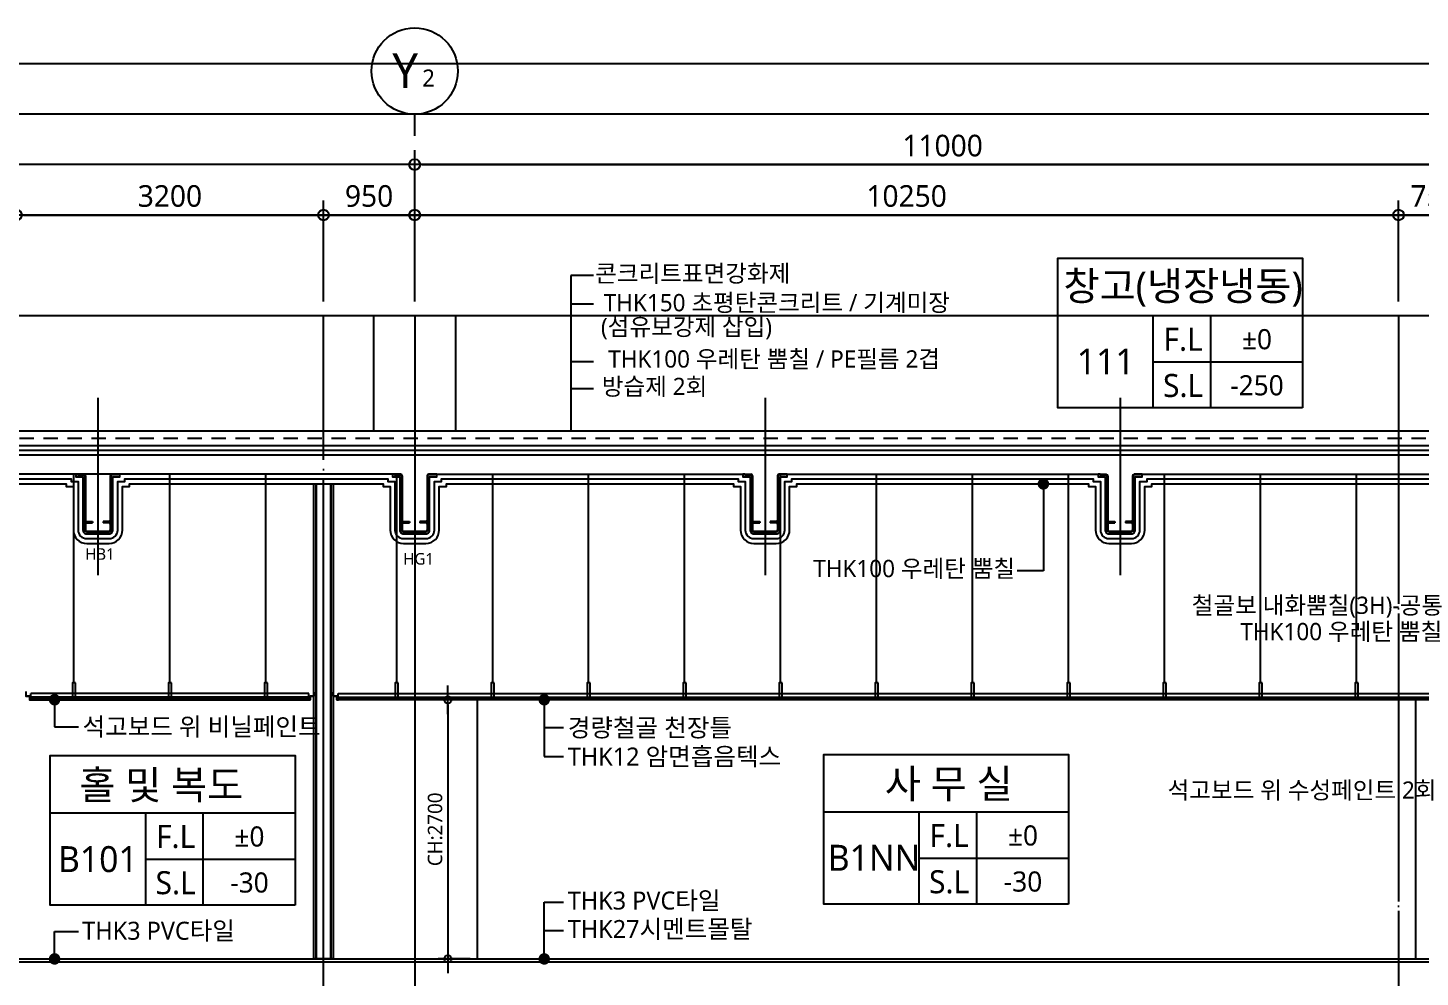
# Model space of a CAD drawing. Header units: millimetres. Extents: x -26983 to 60590, y 825 to 42375.
# Drawn here: x 33531 to 48036, y 12085 to 21975 of the extents above; entities that cross this region are included whole.
import ezdxf
from ezdxf.enums import TextEntityAlignment as Align

# ---------------------------------------------------------------- set-up
doc = ezdxf.new("R2010")
doc.units = ezdxf.units.MM
doc.header["$LTSCALE"] = 100
doc.header["$MEASUREMENT"] = 0
doc.header["$PDSIZE"] = -10
doc.linetypes.add('CEN', pattern=[62, 60, -1, 0, -1])
doc.linetypes.add('HID', pattern=[2.5, 1.5, -1])
doc.layers.get('0').update_dxf_attribs({"linetype": 'CONTINUOUS'})
doc.layers.get('Defpoints').update_dxf_attribs({"color": 171, "linetype": 'CONTINUOUS'})
for name, color, linetype in [('CEN(ST)', 1, 'CEN'), ('Center(AR)', 30, 'CEN'), ('CON', 2, 'CONTINUOUS'), ('ELE-6', 8, 'CONTINUOUS'), ('FIN', 8, 'CONTINUOUS'), ('FIN-2', 9, 'CONTINUOUS'), ('HF', 3, 'CONTINUOUS'), ('INS', 251, 'BATTING'), ('LED', 7, 'CONTINUOUS'), ('NDIM', 7, 'CONTINUOUS'), ('SYM(AXIS)', 7, 'CONTINUOUS'), ('TEXT(AXIS)', 2, 'CONTINUOUS'), ('TEXT(MIN)', 7, 'CONTINUOUS'), ('TEXT(노트)', 7, 'CONTINUOUS'), ('TEXT(실명)', 3, 'CONTINUOUS'), ('TEXT-기입', 6, 'CONTINUOUS'), ('TITLE', 7, 'CONTINUOUS'), ('WAL-석고보드', 7, 'CONTINUOUS'), ('wire-meshes', 1, 'CONTINUOUS')]:
    doc.layers.add(name, color=color, linetype=linetype)
doc.styles.add('CGS', font='cgse', dxfattribs={"bigfont": 'cgs'})
doc.styles.add('나눔바른고딕', font='NanumBarunGothic.ttf')
doc.linetypes.add('BATTING', pattern='A,0.0001,-0.1,[134,ltypeshp.shx,S=0.1,R=0,X=-0.1,Y=0],-0.2,[134,ltypeshp.shx,S=0.1,R=180,X=0.1,Y=0],-0.1', length=0.4001)
doc.dimstyles.new('NDIM 1200', dxfattribs={"dimscale": 75, "dimtxt": 3, "dimasz": 1, "dimexe": 2, "dimexo": 2, "dimgap": 1, "dimtad": 1, "dimdec": 0, "dimdsep": 46, "dimtxsty": 'CGS', "dimblk": 'DOT0', "dimcen": 1, "dimdle": 8, "dimclrd": 256, "dimclre": 256, "dimclrt": 256, "dimadec": 0, "dimazin": 0, "dimtfac": 1, "dimtdec": 0, "dimtix": 1, "dimtmove": 2, "dimatfit": 3, "dimldrblk": 'DOT0', "dimfxl": 1, "dimtolj": 1, "dimtzin": 0, "dimlwd": -1, "dimlwe": -1, "dimarcsym": 0})

# ---------------------------------------------------------------- blocks, each defined once
blk = doc.blocks.new('DOT0')
blk.add_line((-3, 0), (3, 0))
at = {"color": 6}
blk.add_circle((0, 0), 0.75, dxfattribs=at)
blk = doc.blocks.new('*D256')
at = {"layer": 'Defpoints', "color": 0, "ltscale": 0.4, "transparency": 16777216}
for p in [(47811, 20025), (37561, 18975), (47811, 18975)]:
    blk.add_point(p, dxfattribs=at)
at = {"layer": 'NDIM', "ltscale": 0.4, "transparency": 16777216}
for p, q in [((37561, 19125), (37561, 20175)), ((47811, 19125), (47811, 20175)), ((37636, 20025), (47736, 20025))]:
    blk.add_line(p, q, dxfattribs=at)
at = {"layer": 'NDIM', "ltscale": 0.4, "transparency": 16777216, "xscale": 75, "yscale": 75, "zscale": 75, "rotation": 180}
blk.add_blockref('DOT0', (37561, 20025), dxfattribs=at)
at = {"layer": 'NDIM', "ltscale": 0.4, "transparency": 16777216, "xscale": 75, "yscale": 75, "zscale": 75}
blk.add_blockref('DOT0', (47811, 20025), dxfattribs=at)
at = {"layer": 'NDIM', "ltscale": 0.4, "transparency": 16777216, "insert": (42686, 20222), "char_height": 225, "attachment_point": 5, "style": '나눔바른고딕'}
blk.add_mtext('\\A1;10250', dxfattribs=at)
blk = doc.blocks.new('*D257')
at = {"layer": 'Defpoints', "color": 0, "ltscale": 0.4, "transparency": 16777216}
for p in [(48561, 20550), (37561, 18975), (48561, 18975)]:
    blk.add_point(p, dxfattribs=at)
at = {"layer": 'NDIM', "ltscale": 0.4, "transparency": 16777216}
for p, q in [((37561, 19125), (37561, 20700)), ((48561, 19125), (48561, 20700)), ((37636, 20550), (48486, 20550))]:
    blk.add_line(p, q, dxfattribs=at)
at = {"layer": 'NDIM', "ltscale": 0.4, "transparency": 16777216, "xscale": 75, "yscale": 75, "zscale": 75, "rotation": 180}
blk.add_blockref('DOT0', (37561, 20550), dxfattribs=at)
at = {"layer": 'NDIM', "ltscale": 0.4, "transparency": 16777216, "xscale": 75, "yscale": 75, "zscale": 75}
blk.add_blockref('DOT0', (48561, 20550), dxfattribs=at)
at = {"layer": 'NDIM', "ltscale": 0.4, "transparency": 16777216, "insert": (43061, 20747), "char_height": 225, "attachment_point": 5, "style": '나눔바른고딕'}
blk.add_mtext('\\A1;11000', dxfattribs=at)
blk = doc.blocks.new('A$C2F20087E')
at = {"layer": 'SYM(AXIS)'}
blk.add_line((600, 0), (600, 300), dxfattribs=at)
blk.add_circle((600, 900), 600, dxfattribs=at)
blk = doc.blocks.new('*U73')
at = {"layer": 'Defpoints'}
blk.add_point((0, 0), dxfattribs=at)
at = {"layer": 'HF'}
for p, q in [((-209, 0), (-147, 0)), ((-209, 0), (-209, -6)), ((209, 0), (147, 0)), ((209, 0), (209, -6)), ((-209, -6), (-147, -6)), ((-135, -18), (-135, -482)), ((-129, -18), (-129, -482)), ((129, -18), (129, -482)), ((135, -18), (135, -482)), ((209, -6), (147, -6)), ((-135, -518), (-135, -582)), ((-129, -518), (-129, -582)), ((-117, -494), (-55, -494)), ((-117, -500), (-55, -500)), ((-117, -506), (-55, -506)), ((-55, -494), (-55, -500)), ((-55, -500), (-55, -506)), ((117, -494), (55, -494)), ((55, -494), (55, -500)), ((117, -500), (55, -500)), ((55, -500), (55, -506)), ((117, -506), (55, -506)), ((129, -518), (129, -582)), ((135, -518), (135, -582)), ((-117, -594), (117, -594)), ((-117, -600), (117, -600))]:
    blk.add_line(p, q, dxfattribs=at)
for centre, radius, start, end in [((-147, -18), 18, 360, 450), ((147, -18), 18, 90, 180), ((-147, -18), 12, 360, 450), ((147, -18), 12, 90, 180), ((-117, -482), 18, 180, 270), ((-117, -518), 18, 90, 180), ((-117, -482), 12, 180, 270), ((-117, -518), 12, 90, 180), ((117, -482), 12, 270, 360), ((117, -482), 18, 270, 360), ((117, -518), 18, 0, 90), ((117, -518), 12, 0, 90), ((-117, -582), 18, 180, 270), ((-117, -582), 12, 180, 270), ((117, -582), 12, 270, 360), ((117, -582), 18, 270, 360)]:
    blk.add_arc(centre, radius, start, end, dxfattribs=at)
blk = doc.blocks.new('*D300')
at = {"layer": 'Defpoints', "color": 0, "ltscale": 0.4, "transparency": 16777216}
for p in [(48561, 20025), (47811, 18975), (48561, 18975)]:
    blk.add_point(p, dxfattribs=at)
at = {"layer": 'NDIM', "ltscale": 0.4, "transparency": 16777216}
for p, q in [((47811, 19125), (47811, 20175)), ((48561, 19125), (48561, 20175)), ((47886, 20025), (48486, 20025))]:
    blk.add_line(p, q, dxfattribs=at)
at = {"layer": 'NDIM', "ltscale": 0.4, "transparency": 16777216, "xscale": 75, "yscale": 75, "zscale": 75, "rotation": 180}
blk.add_blockref('DOT0', (47811, 20025), dxfattribs=at)
at = {"layer": 'NDIM', "ltscale": 0.4, "transparency": 16777216, "xscale": 75, "yscale": 75, "zscale": 75}
blk.add_blockref('DOT0', (48561, 20025), dxfattribs=at)
at = {"layer": 'NDIM', "ltscale": 0.4, "transparency": 16777216, "insert": (48186, 20222), "char_height": 225, "attachment_point": 5, "style": '나눔바른고딕'}
blk.add_mtext('\\A1;750', dxfattribs=at)
blk = doc.blocks.new('A$C51E23882')
at = {"layer": 'TITLE'}
blk.add_lwpolyline([(8500, 0), (0, 0), (0, 5200), (8500, 5200)], close=True, dxfattribs=at)
for points in [[(8500, 3200), (0, 3200)], [(3300, 3200), (3300, 0)], [(5300, 3200), (5300, 0)], [(3300, 1600), (8500, 1600)]]:
    blk.add_lwpolyline(points, dxfattribs=at)
at = {"layer": 'TITLE', "style": '나눔바른고딕'}
for s, p in [('F.L', (4352, 2378)), ('S.L', (4352, 778))]:
    blk.add_text(s, height=800, dxfattribs=at).set_placement(p, align=Align.MIDDLE)
blk = doc.blocks.new('*D306')
at = {"layer": 'Defpoints', "color": 0, "ltscale": 0.4, "transparency": 16777216}
for p in [(37561, 20025), (36611, 18975), (37561, 18975)]:
    blk.add_point(p, dxfattribs=at)
at = {"layer": 'NDIM', "ltscale": 0.4, "transparency": 16777216}
for p, q in [((36611, 19125), (36611, 20175)), ((37561, 19125), (37561, 20175)), ((36686, 20025), (37486, 20025))]:
    blk.add_line(p, q, dxfattribs=at)
at = {"layer": 'NDIM', "ltscale": 0.4, "transparency": 16777216, "xscale": 75, "yscale": 75, "zscale": 75, "rotation": 180}
blk.add_blockref('DOT0', (36611, 20025), dxfattribs=at)
at = {"layer": 'NDIM', "ltscale": 0.4, "transparency": 16777216, "xscale": 75, "yscale": 75, "zscale": 75}
blk.add_blockref('DOT0', (37561, 20025), dxfattribs=at)
at = {"layer": 'NDIM', "ltscale": 0.4, "transparency": 16777216, "insert": (37086, 20222), "char_height": 225, "attachment_point": 5, "style": '나눔바른고딕'}
blk.add_mtext('\\A1;950', dxfattribs=at)
blk = doc.blocks.new('*D307')
at = {"layer": 'Defpoints', "color": 0, "ltscale": 0.4, "transparency": 16777216}
for p in [(36611, 20025), (33411, 18975), (36611, 18975)]:
    blk.add_point(p, dxfattribs=at)
at = {"layer": 'NDIM', "ltscale": 0.4, "transparency": 16777216}
for p, q in [((33411, 19125), (33411, 20175)), ((36611, 19125), (36611, 20175)), ((33486, 20025), (36536, 20025))]:
    blk.add_line(p, q, dxfattribs=at)
at = {"layer": 'NDIM', "ltscale": 0.4, "transparency": 16777216, "xscale": 75, "yscale": 75, "zscale": 75, "rotation": 180}
blk.add_blockref('DOT0', (33411, 20025), dxfattribs=at)
at = {"layer": 'NDIM', "ltscale": 0.4, "transparency": 16777216, "xscale": 75, "yscale": 75, "zscale": 75}
blk.add_blockref('DOT0', (36611, 20025), dxfattribs=at)
at = {"layer": 'NDIM', "ltscale": 0.4, "transparency": 16777216, "insert": (35011, 20222), "char_height": 225, "attachment_point": 5, "style": '나눔바른고딕'}
blk.add_mtext('\\A1;3200', dxfattribs=at)
blk = doc.blocks.new('*D308')
at = {"layer": 'Defpoints', "color": 0, "ltscale": 0.4, "transparency": 16777216}
for p in [(38238, 14975), (37906, 12275), (38238, 12275)]:
    blk.add_point(p, dxfattribs=at)
at = {"layer": 'NDIM', "ltscale": 0.4, "transparency": 16777216}
for p, q in [((38138, 14975), (37806, 14975)), ((37906, 14925), (37906, 12325)), ((38138, 12275), (37806, 12275))]:
    blk.add_line(p, q, dxfattribs=at)
at = {"layer": 'NDIM', "ltscale": 0.4, "transparency": 16777216, "xscale": 50, "yscale": 50, "zscale": 50}
for p, rotation in [((37906, 14975), 90), ((37906, 12275), 270)]:
    blk.add_blockref('DOT0', p, dxfattribs=dict(at, rotation=rotation))
at = {"layer": 'NDIM', "ltscale": 0.4, "transparency": 16777216, "insert": (37774, 13625), "char_height": 150, "attachment_point": 5, "rotation": 90, "style": '나눔바른고딕'}
blk.add_mtext('\\A1;CH:2700', dxfattribs=at)

msp = doc.modelspace()

# ---------------------------------------------------------------- linework, layer by layer
at = {"layer": 'CEN(ST)', "ltscale": 10000}
for p, q in [((37561, 18975), (37561, 3450)), ((34261, 18120), (34261, 16273.4)), ((41211, 18120), (41211, 16273.4)), ((44911, 18120), (44911, 16273.4)), ((32444.1, 17775), (52638.5, 17775)), ((32444.1, 12275), (51600, 12275))]:
    msp.add_line(p, q, dxfattribs=at)
at = {"layer": 'CEN(ST)', "ltscale": 0.5}
msp.add_line((47811, 18975), (47811, 5847.8), dxfattribs=at)
at = {"layer": 'Center(AR)'}
msp.add_line((36611, 11275), (36611, 18975), dxfattribs=at)
at = {"layer": 'CON', "ltscale": 10000}
for p, q in [((32444.1, 17525), (51600, 17525)), ((37414, 17325), (32444.1, 17325)), ((37708, 17325), (41064, 17325)), ((41358, 17325), (44764, 17325)), ((45058, 17325), (48414, 17325))]:
    msp.add_line(p, q, dxfattribs=at)
at = {"layer": 'CON', "ltscale": 1000}
msp.add_lwpolyline([(32444.1, 12245), (49261, 12245), (49261, 12045)], dxfattribs=at)
at = {"layer": 'Defpoints', "ltscale": 10000}
msp.add_line((1500, 12275), (54750, 12275), dxfattribs=at)
for points in [[(54750, 21600), (1500, 21600), (1500, 825), (54750, 825)], [(54225, 21600), (2025, 21600), (2025, 825), (54225, 825)], [(53700, 21075), (2550, 21075), (2550, 1350), (53700, 1350)], [(53175, 20550), (3075, 20550), (3075, 1875), (53175, 1875)], [(52650, 20025), (3600, 20025), (3600, 2400), (52650, 2400)], [(51600, 18975), (4650, 18975), (4650, 3450), (51600, 3450)]]:
    msp.add_lwpolyline(points, close=True, dxfattribs=at)
at = {"layer": 'ELE-6', "ltscale": 10000}
msp.add_line((47986, 14975), (47986, 12275), dxfattribs=at)
for points in [[(37136, 17775), (37136, 18975)], [(37986, 18975), (37986, 17775)], [(38211, 14975), (38211, 12275)]]:
    msp.add_lwpolyline(points, dxfattribs=at)
at = {"layer": 'FIN'}
for points in [[(32444.1, 17775), (51600, 17775)], [(32444.1, 12275), (49261, 12275), (49261, 12245)]]:
    msp.add_lwpolyline(points, dxfattribs=at)
at = {"layer": 'FIN', "ltscale": 10000}
msp.add_lwpolyline([(32444.1, 17625), (51600, 17625)], dxfattribs=at)
for points in [[(34470, 17325), (34470, 17319), (34408, 17319, 0.4142136), (34396, 17307), (34396, 16743, -0.4142136), (34378, 16725), (34144, 16725, -0.4142136), (34126, 16743), (34126, 17307, 0.4142136), (34114, 17319), (34052, 17319), (34052, 17325), (34031, 17325), (34031, 17298), (34105, 17298), (34105, 16743, 0.4142136), (34144, 16704), (34378, 16704, 0.4142136), (34417, 16743), (34417, 17298), (34491, 17298), (34491, 17325)], [(37770, 17325), (37770, 17319), (37708, 17319, 0.4142136), (37696, 17307), (37696, 16743, -0.4142136), (37678, 16725), (37444, 16725, -0.4142136), (37426, 16743), (37426, 17307, 0.4142136), (37414, 17319), (37352, 17319), (37352, 17325), (37331, 17325), (37331, 17298), (37405, 17298), (37405, 16743, 0.4142136), (37444, 16704), (37678, 16704, 0.4142136), (37717, 16743), (37717, 17298), (37791, 17298), (37791, 17325)], [(41420, 17325), (41420, 17319), (41358, 17319, 0.4142136), (41346, 17307), (41346, 16743, -0.4142136), (41328, 16725), (41094, 16725, -0.4142136), (41076, 16743), (41076, 17307, 0.4142136), (41064, 17319), (41002, 17319), (41002, 17325), (40981, 17325), (40981, 17298), (41055, 17298), (41055, 16743, 0.4142136), (41094, 16704), (41328, 16704, 0.4142136), (41367, 16743), (41367, 17298), (41441, 17298), (41441, 17325)], [(45120, 17325), (45120, 17319), (45058, 17319, 0.4142136), (45046, 17307), (45046, 16743, -0.4142136), (45028, 16725), (44794, 16725, -0.4142136), (44776, 16743), (44776, 17307, 0.4142136), (44764, 17319), (44702, 17319), (44702, 17325), (44681, 17325), (44681, 17298), (44755, 17298), (44755, 16743, 0.4142136), (44794, 16704), (45028, 16704, 0.4142136), (45067, 16743), (45067, 17298), (45141, 17298), (45141, 17325)]]:
    msp.add_lwpolyline(points, format="xyb", close=True, dxfattribs=at)
at = {"layer": 'FIN', "ltscale": 1000}
msp.add_lwpolyline([(32444.1, 17225), (33931, 17225), (33931, 17198), (34005, 17198), (34005, 16743, 0.4142136), (34144, 16604), (34378, 16604, 0.4142136), (34517, 16743), (34517, 17198), (34591, 17198), (34591, 17225), (37231, 17225), (37231, 17198), (37305, 17198), (37305, 16743, 0.4142136), (37444, 16604), (37678, 16604, 0.4142136), (37817, 16743), (37817, 17198), (37891, 17198), (37891, 17225), (40881, 17225), (40881, 17198), (40955, 17198), (40955, 16743, 0.4142136), (41094, 16604), (41328, 16604, 0.4142136), (41467, 16743), (41467, 17198), (41541, 17198), (41541, 17225), (44581, 17225), (44581, 17198), (44655, 17198), (44655, 16743, 0.4142136), (44794, 16604), (45028, 16604, 0.4142136), (45167, 16743), (45167, 17198), (45241, 17198), (45241, 17225), (48231, 17225)], format="xyb", dxfattribs=at)
at = {"layer": 'FIN-2'}
for p, q in [((34011, 15151), (34011, 17325)), ((35011, 15151), (35011, 17325)), ((36011, 15151), (36011, 17325)), ((37373.5, 15151), (37373.5, 17325)), ((38373.5, 15151), (38373.5, 17325)), ((39373.5, 15151), (39373.5, 17325)), ((40373.5, 15151), (40373.5, 17325)), ((41373.5, 15151), (41373.5, 17325)), ((42373.5, 15151), (42373.5, 17325)), ((43373.5, 15151), (43373.5, 17325)), ((44373.5, 15151), (44373.5, 17325)), ((45373.5, 15151), (45373.5, 17325)), ((46373.5, 15151), (46373.5, 17325)), ((47373.5, 15151), (47373.5, 17325)), ((33563, 15001), (33563, 15039)), ((36459, 15039), (33563, 15039)), ((33563, 15001), (33563, 15039)), ((36459, 15001), (33563, 15001)), ((36459, 15001), (36459, 15039)), ((36459, 15001), (36459, 15039)), ((36763, 15039), (48984, 15039)), ((36763, 15001), (36763, 15039)), ((36763, 15001), (36763, 15039)), ((36763, 15001), (48984, 15001))]:
    msp.add_line(p, q, dxfattribs=at)
for points in [[(34026, 15151), (33996, 15151), (33996, 15001), (34026, 15001)], [(35026, 15151), (34996, 15151), (34996, 15001), (35026, 15001)], [(36026, 15151), (35996, 15151), (35996, 15001), (36026, 15001)], [(37388.5, 15151), (37358.5, 15151), (37358.5, 15001), (37388.5, 15001)], [(38388.5, 15151), (38358.5, 15151), (38358.5, 15001), (38388.5, 15001)], [(39388.5, 15151), (39358.5, 15151), (39358.5, 15001), (39388.5, 15001)], [(40388.5, 15151), (40358.5, 15151), (40358.5, 15001), (40388.5, 15001)], [(41388.5, 15151), (41358.5, 15151), (41358.5, 15001), (41388.5, 15001)], [(42388.5, 15151), (42358.5, 15151), (42358.5, 15001), (42388.5, 15001)], [(43388.5, 15151), (43358.5, 15151), (43358.5, 15001), (43388.5, 15001)], [(44388.5, 15151), (44358.5, 15151), (44358.5, 15001), (44388.5, 15001)], [(45388.5, 15151), (45358.5, 15151), (45358.5, 15001), (45388.5, 15001)], [(46388.5, 15151), (46358.5, 15151), (46358.5, 15001), (46388.5, 15001)], [(47388.5, 15151), (47358.5, 15151), (47358.5, 15001), (47388.5, 15001)]]:
    msp.add_lwpolyline(points, close=True, dxfattribs=at)
for points in [[(33569, 14973), (33569, 14975), (33551, 14975), (33551, 15013), (33513, 15013), (33513, 15053), (33511, 15053), (33511, 15011), (33549, 15011), (33549, 14973), (33569, 14973)], [(33551, 14975), (36471, 14975), (36471, 14987), (33551, 14987), (33551, 14975)], [(36453, 14973), (36453, 14975), (36471, 14975), (36471, 15013), (36509, 15013), (36509, 15053), (36511, 15053), (36511, 15011), (36473, 15011), (36473, 14973), (36453, 14973)], [(36769, 14973), (36769, 14975), (36751, 14975), (36751, 15013), (36713, 15013), (36713, 15053), (36711, 15053), (36711, 15011), (36749, 15011), (36749, 14973), (36769, 14973)], [(48996, 14975), (36751, 14975), (36751, 14987), (48996, 14987), (48996, 14975)]]:
    msp.add_lwpolyline(points, dxfattribs=at)
at = {"layer": 'INS', "ltscale": 1.2}
msp.add_lwpolyline([(32444.1, 17575), (51600, 17575)], dxfattribs=at)
msp.add_lwpolyline([(32444.1, 17275), (33981, 17275), (33981, 17248), (34055, 17248), (34055, 16743, 0.4142136), (34144, 16654), (34378, 16654, 0.4142136), (34467, 16743), (34467, 17248), (34541, 17248), (34541, 17275), (37281, 17275), (37281, 17248), (37355, 17248), (37355, 16743, 0.4142136), (37444, 16654), (37678, 16654, 0.4142136), (37767, 16743), (37767, 17248), (37841, 17248), (37841, 17275), (40931, 17275), (40931, 17248), (41005, 17248), (41005, 16743, 0.4142136), (41094, 16654), (41328, 16654, 0.4142136), (41417, 16743), (41417, 17248), (41491, 17248), (41491, 17275), (44631, 17275), (44631, 17248), (44705, 17248), (44705, 16743, 0.4142136), (44794, 16654), (45028, 16654, 0.4142136), (45117, 16743), (45117, 17248), (45191, 17248), (45191, 17275), (48281, 17275)], format="xyb", dxfattribs=at)
at = {"layer": 'LED', "ltscale": 10000}
for p, q in [((39423.5, 19393.5), (39187.4, 19393.5)), ((39187.4, 19393.5), (39187.4, 17775)), ((39423.5, 19095.8), (39187.4, 19095.8)), ((39423.5, 18494.9), (39187.4, 18494.9)), ((39423.5, 18215.5), (39187.4, 18215.5)), ((39110.6, 14683.5), (38910.6, 14683.5)), ((39110.6, 12566.5), (38910.6, 12566.5))]:
    msp.add_line(p, q, dxfattribs=at)
at = {"layer": 'WAL-석고보드', "ltscale": 10000}
for points in [[(36536, 17225), (36536, 12275), (36511, 12275), (36511, 17225)], [(36711, 17225), (36711, 12275), (36686, 12275), (36686, 17225)]]:
    msp.add_lwpolyline(points, close=True, dxfattribs=at)
at = {"layer": 'WAL-석고보드', "color": 8, "ltscale": 10000}
msp.add_lwpolyline([(36686, 12275), (36536, 12275), (36536, 17225), (36686, 17225), (36686, 12275)], dxfattribs=at)
at = {"layer": 'wire-meshes', "linetype": 'HID'}
msp.add_lwpolyline([(32444.1, 17700), (51600, 17700)], dxfattribs=at)

# ---------------------------------------------------------------- block references
for name, p, xscale, yscale, zscale in [('A$C2F20087E', (37111, 20850), 0.75, 0.75, 0.75), ('A$C51E23882', (44261, 18015), 0.3, 0.3, 0.3), ('A$C51E23882', (33765.1, 12835), 0.3, 0.3, 0.3), ('A$C51E23882', (41823.5, 12845), 0.3, 0.3, 0.3)]:
    msp.add_blockref(name, p, dxfattribs=dict(xscale=xscale, yscale=yscale, zscale=zscale))
at = {"layer": 'HF'}
for p in [(34261, 17325), (37561, 17325), (41211, 17325), (44911, 17325)]:
    msp.add_blockref('*U73', p, dxfattribs=at)

# ---------------------------------------------------------------- texts
at = {"layer": 'TEXT(AXIS)', "style": '나눔바른고딕'}
for s, height, p in [('Y', 360, (37462.2, 21528)), ('2', 180, (37705.3, 21452.4))]:
    msp.add_text(s, height=height, dxfattribs=at).set_placement(p, align=Align.MIDDLE)
at = {"layer": 'TEXT(MIN)', "style": '나눔바른고딕'}
for s, p in [('콘크리트표면강화제', (41474.5, 19417.3)), ('THK150 초평탄콘크리트 / 기계미장', (43137.3, 19111.9)), ('(섬유보강제 삽입)', (41284.2, 18861)), ('THK100 우레탄 뿜칠 / PE필름 2겹', (43034.4, 18525.5)), ('방습제 2회', (40609.3, 18239.2)), ('THK100 우레탄 뿜칠', (43816.2, 16342.2)), ('THK100 우레탄 뿜칠', (48266.1, 15685.3))]:
    msp.add_text(s, height=180, dxfattribs=at).set_placement(p, align=Align.MIDDLE_RIGHT)
for s, p in [('철골보 내화뿜칠(3H)-공통', (48274.3, 15959.2)), ('석고보드 위 수성페인트 2회', (48206.8, 14033.7))]:
    msp.add_text(s, height=180, rotation=360, dxfattribs=at).set_placement(p, align=Align.MIDDLE_RIGHT)
at = {"layer": 'TEXT(노트)', "style": '나눔바른고딕'}
for s, height, p in [('HB1', 120, (34128.8, 16493.3)), ('HG1', 120, (37442.4, 16443.3)), ('석고보드 위 비닐페인트', 187.5, (34101, 14694.2)), ('경량철골 천장틀', 187.5, (39156.2, 14683.5)), ('THK12 암면흡음텍스', 187.5, (39156.2, 14383.5)), ('THK3 PVC타일', 187.5, (39156.2, 12883.4)), ('THK3 PVC타일', 187.5, (34097.9, 12568.6)), ('THK27시멘트몰탈', 187.5, (39156.2, 12586.5))]:
    msp.add_text(s, height=height, dxfattribs=at).set_placement(p, align=Align.MIDDLE_LEFT)
at = {"layer": 'TEXT(실명)', "style": '나눔바른고딕'}
for s, p in [('창고(냉장냉동)', (45566.1, 19273.2)), ('홀 및 복도', (34921.3, 14093.3)), ('사 무 실', (43124.8, 14103.2))]:
    msp.add_text(s, height=300, dxfattribs=at).set_placement(p, align=Align.MIDDLE)
at = {"layer": 'TEXT-기입', "style": '나눔바른고딕'}
for s, height, p in [('±0', 210, (46335.9, 18731.4)), ('111', 270, (44760.3, 18499)), ('-250', 210, (46335.9, 18251.4)), ('±0', 210, (35839.7, 13550.5)), ('±0', 210, (43898.3, 13561.4)), ('B101', 270, (34260.1, 13315)), ('B1NN', 270, (42345.9, 13329)), ('-30', 210, (35839.9, 13071.4)), ('-30', 210, (43898.3, 13081.4))]:
    msp.add_text(s, height=height, dxfattribs=at).set_placement(p, align=Align.MIDDLE)

# ---------------------------------------------------------------- dimensions: what is measured, and where the dimension line sits
at = {"layer": 'NDIM', "ltscale": 0.4}
for base, p1, p2, picture, middle in [((48561, 20550), (37561, 18975), (48561, 18975), '*D257', (43061, 20747.2)), ((36611, 20025), (33411, 18975), (36611, 18975), '*D307', (35011, 20222.3)), ((37561, 20025), (36611, 18975), (37561, 18975), '*D306', (37086, 20222.3)), ((47811, 20025), (37561, 18975), (47811, 18975), '*D256', (42686, 20222.2)), ((48561, 20025), (47811, 18975), (48561, 18975), '*D300', (48186, 20222.2))]:
    dim = msp.add_linear_dim(base=base, p1=p1, p2=p2, dimstyle='NDIM 1200', override={"dimtxsty": '나눔바른고딕'}, dxfattribs=at)
    dim.commit()
    dim.dimension.update_dxf_attribs({"geometry": picture, "text_midpoint": middle})
dim = msp.add_linear_dim(base=(37905.7, 12275), p1=(38238.2, 14975), p2=(38238.2, 12275), angle=270, text='CH:<>', dimstyle='NDIM 1200', override={"dimscale": 50, "dimtxsty": '나눔바른고딕'}, dxfattribs=at)
dim.commit()
dim.dimension.update_dxf_attribs({"geometry": '*D308', "text_midpoint": (37774.3, 13625)})

# ---------------------------------------------------------------- leaders
at = {"layer": 'LED', "ltscale": 10000}
for points in [[(33809.5, 14975), (33809.7, 14694.2), (34059.7, 14694.2)], [(38910.6, 14975), (38910.6, 14383.5), (39110.6, 14383.5)], [(38910.6, 12275), (38910.6, 12866.5), (39110.6, 12866.5)], [(33809.5, 12275), (33809.7, 12562.1), (34059.7, 12562.1)]]:
    msp.add_leader(points, dimstyle='NDIM 1200', override={"dimscale": 120, "dimasz": 1, "dimgap": 1, "dimtad": 0, "dimldrblk": 'Dot'}, dxfattribs=at)
at = {"layer": 'NDIM', "ltscale": 10000}
msp.add_leader([(44111, 17223.7), (44111, 16317.5), (43837.4, 16317.5)], dimstyle='NDIM 1200', override={"dimscale": 120, "dimasz": 1, "dimgap": 1, "dimtad": 0, "dimldrblk": 'Dot'}, dxfattribs=at)

doc.saveas('drawing.dxf')
